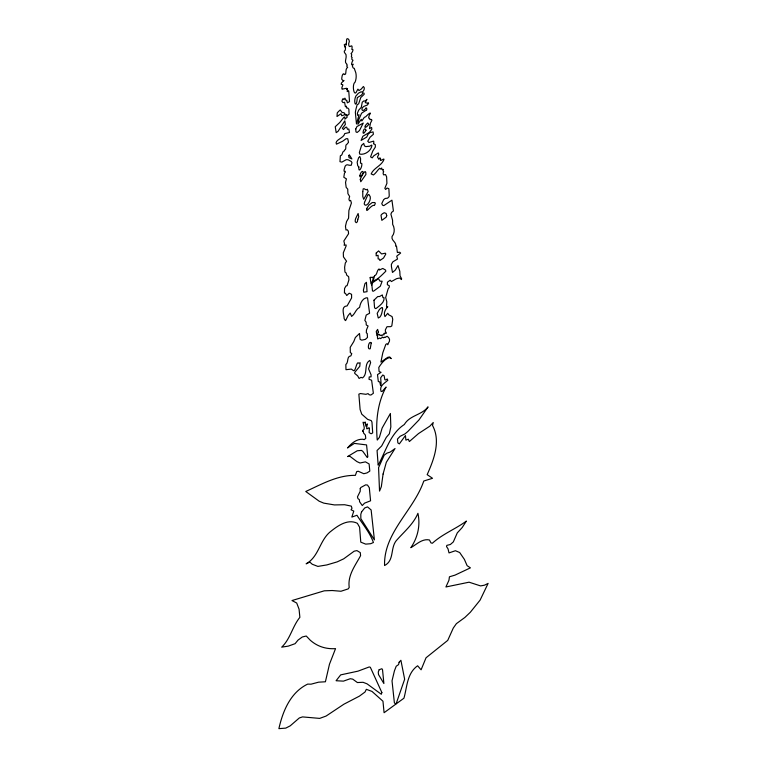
<?xml version="1.0" encoding="UTF-8"?>
<svg xmlns="http://www.w3.org/2000/svg" width="767" height="767" viewBox="0 0 767 767"><rect width="100%" height="100%" fill="white"/><g stroke="black" fill="none" stroke-linecap="round" stroke-linejoin="round"><path stroke-width="1.15" d="M345.543 47.477L345.255 50.171C342.945 51.581 345.14 53.163 346.022 54.658C346.933 58.57 343.75 62.041 346.799 64.092L346.77 64.792C348.208 65.013 345.629 66.528 347.672 67.295C345.371 69.078 346.32 71.072 345.562 74.131L344.134 74.572L343.875 73.69C341.833 73.651 341.823 78.675 341.727 79.193L342.945 80.602C346.502 79.643 340.174 82.558 341.229 84.332L341.612 84.447C344.824 84.303 340.625 87.227 342.12 89.25C343.031 88.962 345.773 88.397 346.684 88.272L346.588 89.499L347.509 88.617L347.211 91.628L348.506 90.679L348.784 91.426L349.512 101.627L347.336 102.855L346.809 100.352L346.205 100.688L344.91 98.128L344 99.7L343.271 98.684L342.696 98.943L341.881 101.186L343.031 102.644L344.613 102.289L345.409 106.747L346.377 106.191L346.732 108.137L347.652 107.946L348.87 109.192L349.081 114.178L347.71 115.271L344.536 113.823L344.124 112.691L342.12 112.509L340.26 109.93L338.65 111.388L337.259 112.864L337.001 116.517L341.008 113.698L341.746 115.759L344.776 114.705L346.885 115.875L347.173 117.198L344.92 119.134L344.776 116.929L343.894 117.284L339.81 122.471L335.237 126.718L336.195 132.653L338.074 131.33L344.814 120.822L345.371 124.436L342.379 128.252L343.463 129.546L345.505 127.341L346.636 127.149L347.499 129.297L348.822 129.019L349.493 132.518L344.738 133.592C343.961 138.223 334.096 139.987 336.454 144.158L342.657 141.243L346.09 138.731L347.729 138.722L348.506 142.317L347.106 144.043C344.297 145.193 347.25 149.047 344.584 150.111L344.527 150.754C341.612 151.492 343.175 155.337 340.347 155.778L339.982 161.664L341.861 162.115L346.243 159.67L348.074 159.747L351.286 161.492L351.995 162.729L351.161 165.346L349.1 165.212C347.959 164.982 346.713 163.994 345.15 166.151L344.009 170.044L344.268 171.492L345.16 171.271L345.409 172.144L344.498 173.026L343.798 177.254L346.416 178.884L345.533 182.402L346.176 187.378L347.729 189.133L347.921 193.667L349.637 196.486L348.927 199.161L349.512 200.829L350.624 200.398L351.42 202.996L348.899 210.513L348.582 218.192L346.569 221.538L345.466 226.198L345.965 230.004L347.23 229.755L348.333 231.135L348.573 233.705L343.846 241.001L344.517 243.666L344.134 245.325L346.042 244.903L346.138 245.929L343.3 252.832L343.453 256.868L346.569 261.269L345.313 263.014L344.623 267.28L344.949 272.074L346.109 272.908L346.761 275.238L348.64 276.686L348.937 279.85L347.067 285.736L346.042 285.89L344.575 288.478L344.412 292.994L345.409 293.291L346.742 295.506L349.206 293.195L351.583 294.336L351.593 297.951L347.106 305.908C340.414 306.167 344.143 314.652 344.162 318.66L345.342 320.587L345.85 320.213L348.036 315.659L350.203 313.051L351.602 316.426C355.054 314.163 355.658 309.216 359.608 307.346C360.126 303.646 362.216 298.833 366.127 297.836L367.556 297.893L369.589 313.252L366.223 315.055L364.852 320.424L366.099 322.13L366.252 324.959L368.093 326.004L366.453 330.002L366.319 332.82L367.24 333.53L367.498 337.413L365.37 339.378L361.756 340.165L360.107 339.359L359.493 333.463L355.361 337.509L353.788 341.564L350.231 347.298L350.308 352.552L351.756 353.616L350.893 355.859C346.358 356.224 348.918 362.312 345.84 364.565L345.984 369.704L351.315 369.09L352.878 370.212C355.725 373.567 356.3 359.991 358.879 363.29L360.126 362.714L359.781 366.338L354.709 372.378L354.757 373.452L357.652 375.83L359.109 378.447L361.017 377.335L362.503 377.92C368.285 373.893 363.472 363.807 369.819 360.452L370.643 362.609L368.563 368.831L371.065 374.747L371.075 376.837L369.224 376.933L368.994 379.281L371.612 380.211L373.376 393.289L370.873 395.034L369.243 394.775L368.064 393.605L365.926 394.315L360.394 393.548L358.86 394.161L360.107 409.511L361.756 414.17L367.633 419.357L371.209 420.594L371.966 422.099L372.704 432.904L371.161 433.777L369.1 432.569L369.416 428.341L369.042 427.708L366.914 428.878L366.645 428.178L367.249 423.873L365.849 426.184L365.14 421.946L364.507 422.799L363.031 422.205L364.229 427.372L364.104 429.261L362.59 430.498L362.59 431.533L363.357 431.092L363.539 433.019L365.36 435.042L365.782 438.36L364.172 439.664L362.801 439.242C356.367 438.973 351.516 443.297 347.518 447.957L354.373 443.403L366.559 444.918L367.824 456.835L367.22 457.487L362.81 451.332L361.449 450.411L357.249 450.766L347.624 456.557L349.838 456.25L356.943 461.609L359.991 463L365.447 461.859L369.109 463.958L369.809 471.101L366.971 472.923L363.798 473.718L358.294 471.264L356.732 471.58L355.37 475.358C337.538 475.08 321.632 484.236 305.765 491.484L319.197 501.225L323.779 503.133L334.46 504.926L344.623 504.734L351.305 506.115L351.986 508.281L351.056 509.806L353.788 511.09L351.832 517.073L356.952 515.271C362.561 524.129 369.694 532.202 373.433 542.499L370.682 543.707L365.706 544.129L360.778 542.144L359.589 527.245L357.374 523.315C348.16 518.665 338.314 525.385 331.229 531.042C319.58 539.652 319.206 556.641 306.129 563.812L309.782 562.048L312.255 564.253L317.883 566.41L326.838 564.924L337.192 561.875L343.683 558.846L354.172 551.185L356.923 550.601L360.289 552.614L360.586 555.672C355.255 565.605 347.48 575.317 349.215 587.455L348.189 588.903L340.979 591.252L332.216 590.523L324.278 590.82L291.978 600.551L296.704 603.025L299.063 609.18L299.868 617.339C292.438 626.418 290.3 639.093 281.69 647.156L288.277 646.121L295.103 643.676L298.018 640.109L302.313 636.974L306.263 636.025L310.146 640.1A99.825 56.94 -67.1 0 0 335.543 648.623L329.474 664.193L325.409 681.777L318.573 682.179L311.038 684.183L307.692 684.097C290.501 692.352 282.802 711.124 278.891 728.65L285.755 728.123L290.223 725.841L299.341 717.941L302.543 716.905L319.676 718.401L326.1 716.042L343.923 704.192L359.359 696.168L365.006 692.035L366.348 689.322L371.995 691.422L382.963 701.22L384.085 712.716L403.941 698.2C407.143 686.868 406.98 673.244 417.622 665.775L421.093 669.802L426.04 657.779L447.736 640.387L453.307 628.01L456.394 623.657L464.869 617.464L470.334 612.258L480.113 600.101L488.109 583.39L484.456 585.202L480.554 585.902L469.068 582.191L445.915 586.976L448.954 580.255L449.433 576.794L455.013 575.125L470.411 567.858L467.122 565.672L464.38 559.364L459.673 552.518L455.425 550.725L449.011 552.911L448.014 548.817L446.519 546.545L446.835 545.366L450.354 544.503L453.326 541.914L457.276 532.902L462.194 527.543L466.394 521.071C455.377 529.153 442.559 533.947 432.348 543.266L430.968 542.902L429.434 539.968C422.243 538.396 416.558 544.445 410.834 547.696C417.756 537.657 420.546 525.309 417.919 513.324C413.547 523.813 404.775 531.148 397.431 539.364C389.588 546.909 395.072 560.092 384.574 565.538C383.558 532.566 413.797 510.4 423.767 481.034L432.521 478.292L427.171 474.648C433.873 459.567 441.015 441.178 432.521 425.445L433.25 422.502L429.827 426.174L418.475 433.604L409.357 441.543L408.312 439.194L405.896 440.114L405.446 435.531L399.348 443.882L397.852 442.895L397.479 439.05L400.163 436.279L405.034 433.873L407.814 431.514L418.926 420L428.063 406.893C421.668 415.215 409.674 415.215 404.334 424.515C390.365 433.46 385.782 451.274 378.169 465.195L377.067 450.488L381.64 445.991L386.328 437.315L389.358 433.786L390.834 426.97L390.393 413.471L382.148 428.015L379.387 437.382L377.249 440.066C375.6 421.936 377.326 403.221 386.089 387.038L382.148 391.477L381.084 391.429C378.975 386.002 384.622 383.174 387.814 380.307L387.21 378.965L385.734 379.991L384.852 379.732L384.133 375.753L382.771 374.986L380.681 377.767L381.122 384.123L380.595 385.648L379.742 381.908L378.323 381.563L377.498 374.612L381.074 372.321L379.09 371.564L378.793 367.47C381.372 363.433 384.603 359.042 389.377 357.575L391.247 358.601L389.713 356.952L387.757 357.326L380.911 362.091L382.829 352.695L385.801 344.412L387.047 343.664L387.814 344.757L388.409 343.117C390.902 340.011 389.003 337.509 387.067 336.262L385.149 337.442C384.804 336.272 383.279 338.956 382.695 337.087L380.614 338.611L379.703 337.988L377.748 338.985C377.124 337.662 377.412 333.453 379.483 334.47C379.607 336.962 381.515 333.798 381.678 335.793L382.637 334.834L384.152 334.738L383.845 333.472L384.497 333.204C388.821 333.856 384.459 332.36 385.37 329.82L386.99 326.713L390.652 326.656L391.803 325.946L392.752 319.312L392.071 316.589L388.629 314.719L387.776 313.281L384.967 316.608C383.232 313.166 385.35 309.197 387.824 306.733L386.52 306.915L386.808 301.747L385.676 297.5L388.054 289.054L389.291 287.136L389.329 285.765L387.345 284.72L387.44 282.179L390.173 280.195L391.391 281.556L396.644 278.651L399.722 277.99L401.438 279.581L401.611 278.67L400.038 275.852L399.808 271.278L398.015 265.526L395.283 270.089L392.493 272.458L391.429 266.648L391.371 264.356L392.877 261.815L397.507 259.045L396.702 256.188L400.623 253.062L399.741 252.238L397.383 252.487L396.501 246.159L395.724 246.245C396.664 241.893 391.103 240.8 392.023 236.552C394.842 233.321 394.852 227.924 392.656 224.376L392.57 220.225L390.911 214.137L391.669 212.306L393.413 211.021L391.937 200.168L383.759 205.642L382.532 205.172L381.774 203.571L383.644 199.641L385.207 198.471L387.594 198.183L389.109 196.659L389.224 195.259L388.869 188.672L387.095 188.03L385.657 189.468L384.813 188.298L386.923 183.342L386.616 176.813L385.552 174.598L383.538 174.828L383.069 173.093L383.701 171.616L382.925 170.859C384.833 167.474 381.065 171.664 381.755 168.031L380.384 169.076L379.751 168.203C377.805 169.718 376.146 172.959 373.462 174.972L371.161 173.927L372.254 171.952C375.197 167.724 380.806 165.519 383.442 160.734C385.523 156.65 381.151 161.262 380.413 160.303C380.988 159.526 380.202 156.593 379.349 158.548L378.956 159.344L377.45 157.043L378.812 154.349L378.304 152.892L373.75 155.826L372.206 157.877L370.576 156.861L372.8 150.984L375.341 147.091L375.303 144.627L373.51 143.812A3.586 2.042 -67.1 0 0 373.644 141.118L368.956 142.489L367.738 141.243L370.058 137.235L373.385 134.302L373.078 131.914L370.068 132.586L368.323 133.861L366.712 137.072L361.094 140.428L362.868 136.258L369.368 132.442L371.861 129.182L371.612 127.427L369.454 128.635L370.451 123.142L371.909 120.304L371.554 119.489L370.01 119.662L369.684 118.396L369.176 118.578L368.649 117.562L369.253 115.28C372.772 110.199 367.23 114.954 365.773 116.718L364.277 117.38L361.832 120.975L361.276 119.288L357.911 124.292L358.87 119.403L361.564 113.228L365.284 110.764C368.083 111.033 366.425 105.472 365.37 108.933C361.717 112.989 360.471 108.061 364.076 106.287L367.278 105.06L368.62 103.372L368.246 102.653L367.393 103.219L365.255 102.625L366.952 99.317L365.073 101.234L364.047 100.793L362.254 102.174L361.286 107.342L358.735 110.093L357.384 113.142L357.595 115.347L359.071 114.753L356.482 123.966L355.342 112.26L356.022 108.818L357.173 104.715L358.659 103.823L360.768 97.562L364.191 94.293L364.047 93.162L362.877 92.817C361.765 96.115 359.109 95.913 357.853 97.342L357.269 97.62C356.521 109.825 352.964 102.241 355.869 96.057L358.515 93.133L361.219 91.743L361.909 92.193C363.788 91.321 365.408 87.965 363.385 86.498L361.286 89.039L358.985 90.573L357.93 89.135L356.971 90.784C354.038 98.598 351.65 84.149 355.054 82.213C356.233 79.26 356.492 76.058 355.84 72.875C355.169 70.813 354.603 69.682 354.306 68.34C352.321 68.292 352.993 66.384 352.245 65.818C355.37 61.283 349.675 68.292 352.245 61.648C354.546 58.675 350.567 61.274 352.111 57.372C350.164 57.18 352.849 54.562 351.018 53.613C352.139 53.009 354.287 48.455 351.871 49.491C353.06 41.121 348.755 50.91 348.678 43.671C350.902 39.874 346.694 36.874 346.569 39.807L346.329 45.042L345.466 44.026L344.21 44.802L344.891 46.308L345.323 46.058L344.901 47.305L345.543 47.477M370.135 277.692L370.998 283.848L372.896 280.089L373.289 276.858C372.283 278.574 370.797 276.273 370.135 277.692M348.86 155.653L348.995 157.628L351.9 158.942L349.33 154.8L348.86 155.653M358.841 166.976C358.266 174.272 362.628 166.679 361.765 163.429L360.461 163.16L360.595 158.664L359.8 156.458L358.62 157.753L357.173 162.144L357.71 165.672L358.841 166.976M371.238 342.983L370.24 348.726C366.626 350.634 368.908 339.733 371.238 342.983M360.25 488.589L360.202 491.331L357.47 496.853L357.959 498.636L359.387 499.681L359.589 501.723L362.273 505.549L364.565 503.142L370.576 500.793L369.301 487.726L367.489 485.06L365.686 484.84L360.826 487.496L360.25 488.589M371.851 285.027L372.494 290.971L373.491 291.22L380.298 286.235L382.158 281.211L380.058 281.221L378.457 278.661L372.685 282.668L371.851 285.027M357.825 219.295L357.384 221.759L356.262 222.698L355.332 221.816A4.219 2.406 -67.1 0 1 355.946 217.943L358.112 213.523L358.755 216.745L357.825 219.295M360.279 179.325L360.758 181.76L365.897 174.521C366.271 166.66 361.113 177.052 360.279 179.325M378.284 332.025L376.885 335.687L376.271 331.402L377.652 329.388L378.284 332.025M382.618 308.986C382.119 311.901 381.381 317.394 378.265 317.989L377.191 313.387L379.09 310.002A6.932 3.95 -67.1 0 1 381.803 307.644L382.302 307.548L382.618 308.986M363.414 290.118L363.731 292.217L367.038 291.671L366.434 282.294L364.929 283.665L363.414 290.118M376.213 253.043L376.156 255.804L378.093 255.286L378.131 258.901L379.617 259.217L379.886 260.521L383.558 257.99L385.82 254.002L385.331 253.196L381.602 253.944L378.572 250.895L376.213 253.043M362.772 191.558L362.781 196.496L363.702 199.324L368.141 191.482L367.374 189.257C365.581 190.945 364.814 188.04 363.213 188.835L362.772 191.558M359.905 175.451L359.867 176.707L360.711 176.592C366.022 170.868 361.267 169.037 359.905 175.451M383.088 474.025L381.324 486.709L379.54 491.091L378.572 467.659L384.171 455.195L386.99 453.124L390.192 452.079L395.034 448.542L386.319 462.29L383.088 474.025M365.974 130.246C360.672 139.421 363.894 124.436 365.974 130.246M361.554 145.414L359.349 152.518L359.781 154.148C365.111 155.135 371.209 150.6 371.937 145.548L371.621 145.097L369.732 146.209L365.801 146.612L364.421 145.864L363.721 143.371L361.554 145.414M374.469 276.187L373.136 280.943C377.671 279.859 382.33 274.509 385.82 271.221L385.561 270.051L382.771 268.46L379.387 270.003L379.071 268.891C376.511 270.569 377.546 274.471 374.632 275.813L374.469 276.187M373.97 300.204L374.545 307.538L375.274 308.555L376.146 308.449C379.425 305.803 384.66 302.476 384.037 297.721L382.925 297.586L382.321 294.931L379.569 296.522L377.728 296.561L373.97 300.204M355.763 129L355.965 131.924L357.154 132.48L359.502 130.495L363.261 123.065L356.962 126.526L355.763 129M364.536 202.354L364.191 203.964L365.159 205.182C368.323 206.112 372.436 197.129 369.157 195.134L368.994 194.492L367.863 194.808L364.536 202.354M399.118 662.257L398.572 664.606L396.213 666.235L394.42 670.866L392.023 680.866L394.363 702.649L395.063 703.588L396.165 703.675L404.65 679.236L400.901 660.282L399.118 662.257M368.764 124.417C364.277 130.074 363.328 126.613 367.796 122.941L368.764 124.417M381.851 692.505L381.324 694.269L367.038 683.828L363.069 682.304L357.393 682.544L352.743 679.14L350.251 678.718L343.443 681.134L336.08 680.741L340.682 674.883L357.978 671.154L369.243 666.945L370.346 667.29L381.851 692.505M361.554 511.963L360.806 514.312L360.835 518.626L374.411 539.882L371.132 509.959L367.518 506.882L364.699 507.965L361.554 511.963M366.837 208.413C365.389 214.731 371.353 204.003 374.43 205.451L375.274 203.6L374.91 202.555L372.235 202.555L368.965 205.067L366.837 208.413M386.731 215.7L386.194 217.157L381.841 220.34L380.998 215.201L382.292 213.83L384.219 212.737L386.156 213.447L386.731 215.7M379.166 669.706L378.265 672.017L378.514 674.567L383.883 683.522L382.532 669.754L381.889 668.738L379.166 669.706"/></g></svg>
